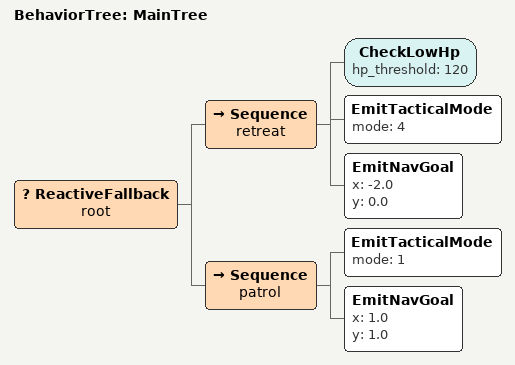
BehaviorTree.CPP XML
<?xml version="1.0"?>
<!-- 最小演示树：低血优先撤退，否则巡逻。端口值对应 TacticalMode 枚举。 -->
<root BTCPP_format="4">
  <BehaviorTree ID="MainTree">
    <ReactiveFallback name="root">
      <Sequence name="retreat">
        <CheckLowHp hp_threshold="120"/>
        <EmitTacticalMode mode="4"/>
        <EmitNavGoal x="-2.0" y="0.0"/>
      </Sequence>
      <Sequence name="patrol">
        <EmitTacticalMode mode="1"/>
        <EmitNavGoal x="1.0" y="1.0"/>
      </Sequence>
    </ReactiveFallback>
  </BehaviorTree>
</root>
